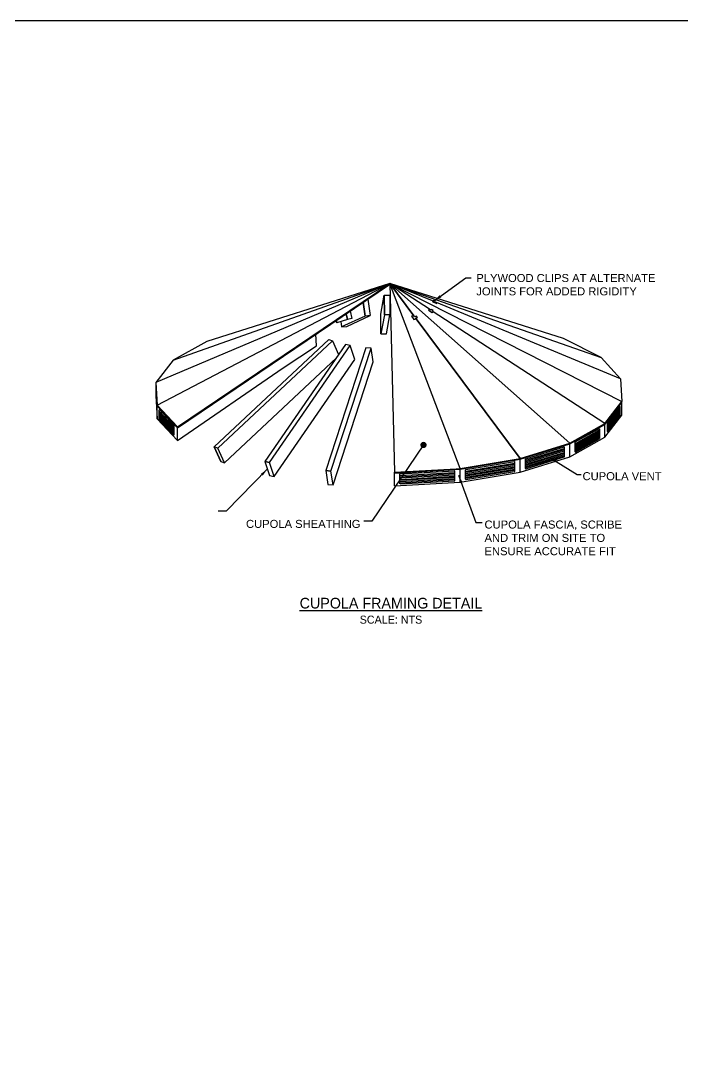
# Model space of a CAD drawing. Header units: inches. Extents: x -1316 to 22433, y -200 to 8737.
# Drawn here: x 5826.2 to 6012, y 1099.5 to 1389.4 of the extents above; entities that cross this region are included whole.
import ezdxf

# ---------------------------------------------------------------- set-up
doc = ezdxf.new("R2010")
doc.units = ezdxf.units.IN
doc.header["$LTSCALE"] = 10
doc.header["$MEASUREMENT"] = 0
doc.layers.get('0').update_dxf_attribs({"linetype": 'CONTINUOUS'})
for name, color, linetype in [('A-TXT', 222, 'CONTINUOUS'), ('S-CUP', 30, 'CONTINUOUS'), ('S-HATCH', 5, 'CONTINUOUS'), ('S-HDWR', 104, 'CONTINUOUS')]:
    doc.layers.add(name, color=color, linetype=linetype)
doc.layers.add('VIEWPORT', color=14, linetype='CONTINUOUS', plot=False)
doc.styles.add('style1', font='arial.ttf')
doc.styles.add('style2', font='arialbd.ttf')
doc.dimstyles.new('1-2', dxfattribs={"dimtxt": 2.25, "dimasz": 2.25, "dimexe": 0.18, "dimexo": 1.5, "dimgap": 1.5, "dimtad": 0, "dimdec": 4, "dimrnd": 0.0625, "dimzin": 0, "dimdsep": 46, "dimlunit": 4, "dimtxsty": 'style1', "dimcen": 0.09, "dimazin": 0, "dimtfac": 1, "dimtdec": 4, "dimtofl": 0, "dimtmove": 0, "dimatfit": 0, "dimfxl": 1, "dimtolj": 1, "dimtzin": 0, "dimarcsym": 0})

# ---------------------------------------------------------------- blocks, each defined once
blk = doc.blocks.new('CUPOLA FRAMING ILLUSTRATION')
at = {"layer": 'S-CUP'}
for p, q in [((0, 0), (-65.73, -27.83)), ((-65.31, -34.24), (0, 0)), ((-60.85, -21.63), (0, 0)), ((-59.62, -40.36), (0, 0)), ((0, 0), (-51.39, -16.33)), ((0, 0), (1.28, -53.07)), ((6.78, -9.11), (0, 0)), ((50.5, -44.91), (0, 0)), ((0, 0), (6.78, -9.11)), ((48.79, -15.46), (0, 0)), ((11.18, -7.3), (0, 0)), ((0, 0), (65.17, -33.24)), ((11.97, -4.96), (0, 0)), ((0, 0), (59.35, -20.8)), ((19.75, -52.02), (0, 0)), ((-59.62, -40.58), (-0.11, -0.31)), ((-6.96, -9.24), (-7.5, -5.31)), ((-7.5, -5.31), (-6.96, -9.24)), ((-6.16, -4.41), (-5.52, -9.08)), ((-0.03, -3.32), (0.01, -8.84)), ((64.73, -26.8), (13.08, -5.42)), ((-11.89, -10.14), (-12.3, -8.56)), ((-12.3, -8.56), (-11.89, -10.14)), ((-11.16, -7.79), (-10.64, -9.85)), ((60.32, -39.41), (11.9, -7.78)), ((-14.91, -11.08), (-15.08, -10.44)), ((-15.08, -10.44), (-14.91, -11.08)), ((-11.89, -10.14), (-14.91, -11.08)), ((-13.76, -10.72), (-13.55, -12.26)), ((-6.96, -9.24), (-13.55, -12.26)), ((-12.11, -12.1), (-5.52, -9.08)), ((-10.64, -9.85), (-11.89, -10.14)), ((-5.52, -9.08), (-6.96, -9.24)), ((36.6, -49.22), (7.41, -9.96)), ((7.41, -9.96), (36.6, -49.22)), ((-13.55, -12.26), (-12.11, -12.1)), ((-51.39, -16.33), (-60.85, -21.63)), ((59.35, -20.8), (48.79, -15.46)), ((-60.85, -21.63), (-65.73, -27.83)), ((64.73, -26.8), (59.35, -20.8)), ((-65.73, -27.83), (-65.31, -34.24)), ((-65.73, -27.83), (-65.73, -31.65)), ((64.73, -26.8), (65.17, -33.24)), ((-65.73, -31.65), (-65.31, -38.07)), ((-65.31, -34.24), (-59.62, -40.36)), ((-65.31, -38.07), (-65.31, -34.24)), ((-65.31, -34.47), (-59.62, -40.58)), ((60.32, -39.41), (65.17, -33.24)), ((60.32, -39.64), (65.17, -33.47)), ((61.08, -38.97), (64.49, -34.63)), ((64.63, -37.29), (64.63, -34.68)), ((65.17, -37.06), (65.17, -33.24)), ((-64.73, -38.23), (-64.73, -35.59)), ((-64.6, -35.54), (-60.59, -39.85)), ((60.32, -43.24), (65.17, -37.06)), ((61.2, -41.67), (64.61, -37.33)), ((-65.31, -38.07), (-59.62, -44.18)), ((-64.71, -38.28), (-60.7, -42.59)), ((-60.57, -42.54), (-60.57, -39.9)), ((-59.62, -44.18), (-59.62, -40.36)), ((50.5, -44.91), (60.32, -39.41)), ((50.5, -45.14), (60.32, -39.64)), ((60.32, -43.24), (60.32, -39.41)), ((61.07, -41.63), (61.07, -39.02)), ((50.5, -48.74), (60.32, -43.24)), ((52.04, -44.58), (58.71, -40.85)), ((58.82, -40.91), (58.82, -43.59)), ((36.6, -49.22), (50.5, -44.91)), ((36.6, -49.45), (50.5, -45.14)), ((38.15, -49.27), (48.9, -45.94)), ((49, -48.71), (49, -46.01)), ((50.5, -48.74), (50.5, -44.91)), ((52, -47.33), (52, -44.65)), ((52.11, -47.4), (58.78, -43.66)), ((19.75, -52.02), (36.6, -49.22)), ((36.6, -53.05), (50.5, -48.74)), ((36.6, -53.05), (36.6, -49.22)), ((38.19, -52.11), (48.95, -48.78)), ((1.28, -53.07), (18.64, -52.08)), ((18.64, -52.08), (19.75, -52.02)), ((19.75, -52.24), (36.6, -49.45)), ((19.75, -55.84), (19.75, -52.02)), ((21.31, -52.29), (35.01, -50.02)), ((35.1, -52.8), (35.1, -50.09)), ((38.1, -52.04), (38.1, -49.35)), ((1.28, -53.3), (19.75, -52.24)), ((1.28, -56.9), (1.28, -53.07)), ((2.78, -56.3), (2.78, -53.59)), ((2.85, -53.52), (18.17, -52.64)), ((18.25, -55.42), (18.25, -52.72)), ((19.75, -55.84), (36.6, -53.05)), ((21.25, -55.07), (21.25, -52.36)), ((21.33, -55.14), (35.03, -52.87)), ((1.28, -56.9), (19.75, -55.84)), ((2.86, -56.37), (18.18, -55.49))]:
    blk.add_line(p, q, dxfattribs=at)
for points in [[(-2.49, -14.2), (-2.49, -14.2), (-0.98, -14.18), (0.02, -8.84), (-1.49, -8.85), (-2.49, -14.2), (-2.55, -8.68), (-1.55, -3.34), (-1.49, -8.85), (-1.55, -3.34), (-0.03, -3.32)], [(-59.62, -44.18), (-29.91, -23.78), (-20.56, -17.52), (-20.75, -14.28)], [(-47.45, -50.03), (-47.45, -50.03), (-46.44, -50.42), (-48.26, -46.31), (-49.28, -45.92), (-47.45, -50.03), (-49.28, -45.92), (-17.13, -15.76), (-16.12, -16.14), (-14.39, -20.03)], [(-14.99, -20.9), (-46.44, -50.42), (-48.26, -46.31), (-16.12, -16.14)], [(-33.76, -54.03), (-33.77, -54), (-32.48, -54.27), (-33.76, -50.31), (-35.05, -50.04), (-33.77, -54), (-32.48, -54.27), (-9.86, -21.41), (-11.14, -17.46), (-12.43, -17.19), (-35.05, -50.04), (-33.76, -50.31), (-11.14, -17.46)], [(-17.37, -56.49), (-17.37, -56.49), (-15.91, -56.62), (-16.55, -52.76), (-18.01, -52.62), (-17.37, -56.49), (-15.91, -56.62), (-4.64, -22.1), (-5.28, -18.23), (-6.74, -18.1), (-18.01, -52.62), (-16.55, -52.76), (-5.28, -18.23)]]:
    blk.add_lwpolyline(points, dxfattribs=at)
for centre, start, end in [((64.55, -34.68), 0, 141.8409), ((-64.65, -35.59), 42.9314, 180), ((64.55, -37.29), 321.8409, 0), ((-64.65, -38.23), 180, 222.9314), ((-60.64, -39.9), 0, 42.9314), ((61.14, -39.02), 141.8409, 180), ((-60.64, -42.54), 222.9314, 0), ((58.74, -40.91), 0, 119.2567), ((61.14, -41.63), 180, 321.8409), ((48.92, -46.01), 0, 107.2272), ((52.07, -44.65), 119.2567, 180), ((58.74, -43.59), 299.2567, 0), ((38.17, -49.35), 107.2272, 180), ((48.92, -48.71), 287.2272, 0), ((52.07, -47.33), 180, 299.2567), ((35.02, -50.09), 0, 99.4156), ((38.17, -52.04), 180, 287.2272), ((2.85, -53.59), 93.2767, 180), ((18.17, -52.72), 360, 93.2767), ((21.32, -52.36), 99.4156, 180), ((21.32, -55.07), 180, 279.4156), ((35.02, -52.8), 279.4156, 0), ((2.85, -56.3), 180, 273.2767), ((18.17, -55.42), 273.2767, 0)]:
    blk.add_arc(centre, 0.075, start, end, dxfattribs=at)
at = {"layer": 'S-HATCH'}
for p, q in [((-64.71, -35.89), (-60.7, -40.21)), ((-64.71, -36.23), (-60.7, -40.54)), ((-64.71, -36.6), (-60.7, -40.91)), ((-64.71, -36.98), (-60.7, -41.29)), ((-64.71, -37.25), (-60.7, -41.56)), ((-64.71, -37.63), (-60.7, -41.94)), ((61.2, -39.29), (64.61, -34.95)), ((61.2, -39.29), (64.61, -34.95)), ((61.2, -39.63), (64.61, -35.29)), ((61.2, -40), (64.61, -35.65)), ((61.2, -40.38), (64.61, -36.04)), ((61.2, -40.65), (64.61, -36.31)), ((61.2, -41.03), (64.61, -36.69)), ((61.2, -41.32), (64.61, -36.98)), ((-64.71, -37.93), (-60.7, -42.24)), ((52.11, -45.01), (58.78, -41.28)), ((52.11, -45.01), (58.78, -41.28)), ((52.11, -45.35), (58.78, -41.61)), ((52.11, -45.72), (58.78, -41.98)), ((52.11, -46.1), (58.78, -42.37)), ((52.11, -46.37), (58.78, -42.63)), ((52.11, -46.75), (58.78, -43.01)), ((52.11, -47.05), (58.78, -43.31)), ((38.19, -49.73), (48.95, -46.4)), ((38.19, -49.73), (48.95, -46.4)), ((38.19, -50.07), (48.95, -46.73)), ((38.19, -50.44), (48.95, -47.1)), ((38.19, -50.82), (48.95, -47.49)), ((38.19, -51.09), (48.95, -47.75)), ((38.19, -51.47), (48.95, -48.13)), ((38.19, -51.77), (48.95, -48.43)), ((21.33, -52.76), (35.03, -50.49)), ((21.33, -52.76), (35.03, -50.49)), ((21.33, -53.09), (35.03, -50.82)), ((21.33, -53.46), (35.03, -51.19)), ((21.33, -53.85), (35.03, -51.57)), ((21.33, -54.12), (35.03, -51.84)), ((2.86, -53.99), (18.18, -53.11)), ((2.86, -53.99), (18.18, -53.11)), ((2.86, -54.33), (18.18, -53.45)), ((2.86, -54.69), (18.18, -53.81)), ((2.86, -55.08), (18.18, -54.2)), ((2.86, -55.35), (18.18, -54.47)), ((2.86, -55.72), (18.18, -54.85)), ((21.33, -54.49), (35.03, -52.22)), ((21.33, -54.79), (35.03, -52.52)), ((2.86, -56.02), (18.18, -55.14))]:
    blk.add_line(p, q, dxfattribs=at)
at = {"layer": 'S-HDWR'}
for points in [[(13.21, -5.68), (13.21, -5.68), (13.08, -5.4), (12.74, -5.26), (12.64, -5.05), (12.19, -4.86), (12.31, -5.09), (11.97, -4.95), (12.08, -5.18), (13.21, -5.68)], [(10.85, -7.56), (10.85, -7.56), (11.89, -8.24), (12.21, -7.98), (11.9, -7.78), (12.15, -7.58), (11.74, -7.31), (11.49, -7.5), (11.18, -7.3), (10.85, -7.56)], [(6.1, -9.27), (6.1, -9.27), (6.73, -10.12), (7.41, -9.96), (7.22, -9.71), (7.75, -9.59), (7.49, -9.25), (6.97, -9.37), (6.78, -9.11), (6.1, -9.27)]]:
    blk.add_lwpolyline(points, dxfattribs=at)
at = {"layer": 'A-TXT', "char_height": 2.25, "style": 'style1'}
for s, insert, attachment_point in [('PLYWOOD CLIPS AT ALTERNATE\\PJOINTS FOR ADDED RIGIDITY', (24.28, 2.62), 1), ('CUPOLA VENT', (54.1, -53.06), 1), ('CUPOLA SHEATHING', (-8.24, -66.47), 3), ('CUPOLA FASCIA, SCRIBE\\PAND TRIM ON SITE TO\\PENSURE ACCURATE FIT', (26.58, -66.65), 1)]:
    blk.add_mtext(s, dxfattribs=dict(at, insert=insert, attachment_point=attachment_point))
at = {"layer": 'VIEWPORT', "insert": (0.32, -88.37), "char_height": 3, "width": 51.9122, "attachment_point": 2, "style": 'style2'}
blk.add_mtext('{\\Fae2|c0;\\LCUPOLA FRAMING DETAIL\\P\\H0.75x;\\lSCALE: NTS}', dxfattribs=at)
at = {"layer": 'A-TXT'}
blk.add_leader([(12.42, -4.95), (21.31, 1.58), (22.8, 1.58)], dimstyle='1-2', override={"dimgap": 1.5, "dimtad": 0}, dxfattribs=at)
at = {"layer": 'A-TXT', "annotation_type": 0, "has_hookline": 1, "hookline_direction": 1}
blk.add_leader([(9.45, -45.41), (-5.05, -66.84), (-7.3, -66.84)], dimstyle='1-2', override={"dimasz": 1.75, "dimldrblk": 'DOT'}, dxfattribs=at)
at = {"layer": 'A-TXT', "annotation_type": 0, "has_hookline": 1, "hookline_direction": 1, "horizontal_direction": (-1, 0, 0)}
for points in [[(44.72, -48.83), (52.6, -53.76), (53.69, -53.76)], [(19.3, -53.91), (24.12, -67.22), (25.9, -67.22)]]:
    blk.add_leader(points, dimstyle='1-2', dxfattribs=at)
at = {"layer": 'A-TXT', "annotation_type": 0, "has_hookline": 1, "hookline_direction": 1}
blk.add_leader([(-34.36, -52.17), (-45.95, -63.98), (-48.2, -63.98)], dimstyle='1-2', dxfattribs=at)

msp = doc.modelspace()

# ---------------------------------------------------------------- linework, layer by layer
at = {"layer": 'VIEWPORT'}
msp.add_lwpolyline([(3201.77316, 1389.39776), (7888.35435, 1389.39776), (7888.35435, 809.58532), (3201.77316, 809.58532)], close=True, dxfattribs=at)

# ---------------------------------------------------------------- block references
msp.add_blockref('CUPOLA FRAMING ILLUSTRATION', (5929.88078, 1315.58154))

doc.saveas('drawing.dxf')
